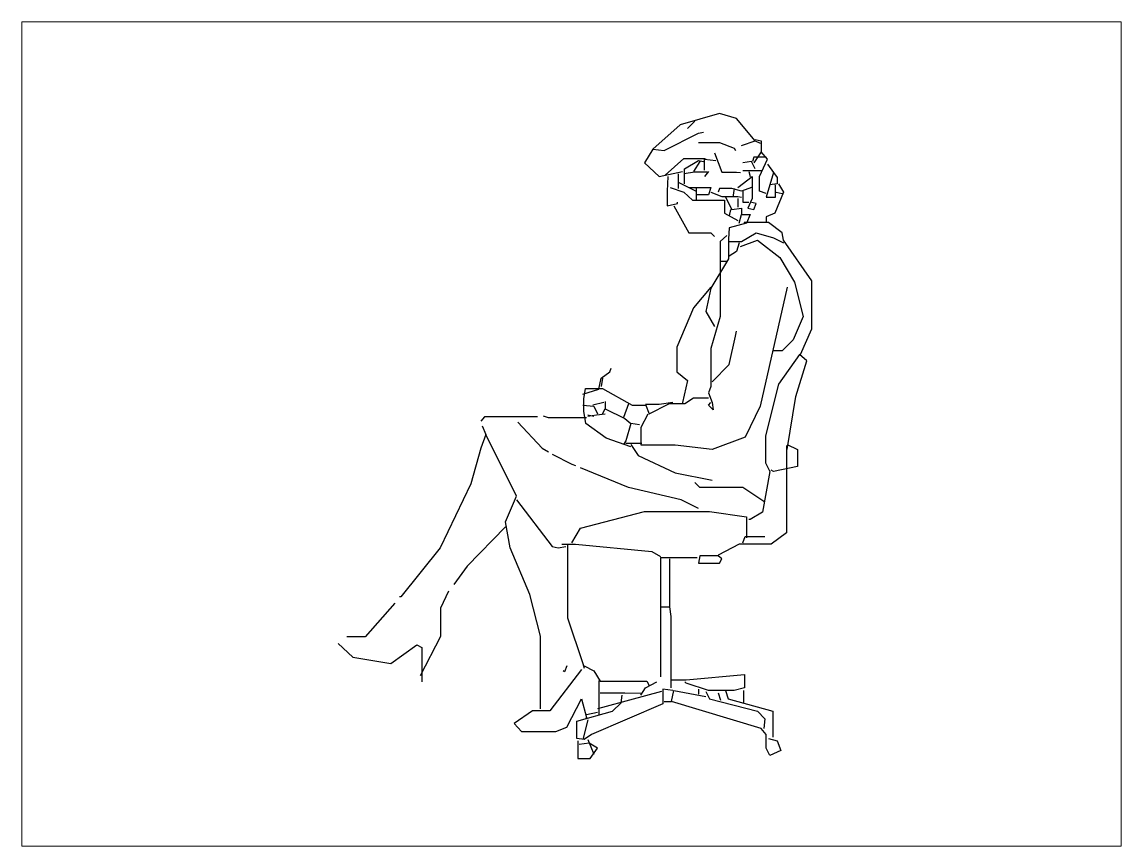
# Paper-space layout 'Drawing499' of a CAD drawing. Header units: millimetres. Extents: x -1 to 637, y 1 to 480.
# The model-space entities are those that its viewports show. They can reach past a viewport. Long polylines and large blocks are cut down to what shows.
import ezdxf

# ---------------------------------------------------------------- set-up
doc = ezdxf.new("R2010")
doc.units = ezdxf.units.MM
doc.layers.add('Standard', color=7, linetype='Continuous')

msp = doc.modelspace()

# ---------------------------------------------------------------- linework, layer by layer
at = {"layer": 'Standard', "linetype": 'Continuous'}
for points in [[(257.379, 387.993), (258.296, 388.326), (257.046, 389.826), (255.879, 390.159), (253.213, 389.409), (251.379, 387.743), (252.129, 387.659), (254.463, 388.826), (254.796, 388.909)], [(254.213, 389.659), (253.713, 389.159)], [(254.463, 388.201), (255.879, 388.201), (256.879, 387.826), (256.963, 387.659)], [(258.296, 388.409), (258.713, 388.326), (258.713, 387.576)], [(258.296, 388.326), (258.629, 388.159)], [(251.379, 387.743), (250.796, 386.826), (251.796, 385.909), (253.379, 386.243)], [(255.546, 387.493), (256.046, 386.201), (257.046, 386.201), (257.296, 386.159)], [(259.046, 387.201), (258.213, 387.201), (258.129, 386.909)], [(259.046, 384.743), (258.588, 384.909), (258.588, 385.909), (259.129, 387.076), (258.713, 387.576), (258.213, 386.826)], [(252.213, 385.993), (253.463, 387.118), (254.879, 387.118), (254.963, 387.076)], [(253.504, 385.409), (253.504, 386.409), (254.463, 386.993), (254.796, 386.909)], [(254.546, 386.909), (254.129, 386.243)], [(254.879, 386.326), (254.879, 387.076), (255.629, 386.993)], [(258.296, 386.409), (258.046, 386.909), (257.463, 386.826)], [(259.129, 386.743), (259.546, 386.159), (259.046, 384.493), (259.671, 384.493), (259.671, 385.326)], [(252.379, 385.909), (252.338, 384.909), (252.338, 383.909), (253.046, 384.076), (253.046, 384.159)], [(253.088, 386.076), (253.088, 385.076)], [(255.046, 386.201), (254.213, 386.201), (253.463, 386.076)], [(255.129, 386.243), (254.879, 385.909)], [(257.129, 385.159), (258.088, 385.909), (258.088, 384.409), (257.796, 383.743), (258.213, 383.659), (258.379, 384.076), (257.963, 384.159)], [(258.796, 386.284), (257.463, 386.284)], [(257.879, 386.243), (257.963, 385.909)], [(259.546, 386.159), (259.796, 385.826), (259.796, 385.409), (259.296, 385.326)], [(252.546, 385.159), (253.463, 384.826), (254.046, 384.284), (256.213, 384.284), (256.213, 383.409), (257.129, 382.909)], [(253.129, 385.493), (253.796, 385.159), (254.296, 384.909)], [(253.796, 385.159), (255.296, 385.159), (255.129, 384.659), (254.379, 384.659)], [(254.296, 385.159), (254.296, 384.326)], [(258.046, 385.159), (257.379, 384.909), (256.713, 385.076), (255.879, 385.076), (255.796, 384.826)], [(256.879, 385.076), (256.796, 384.493)], [(259.879, 385.409), (260.213, 384.826), (259.629, 383.409), (259.046, 383.159), (259.046, 382.826)], [(255.296, 384.826), (256.046, 384.534), (257.129, 384.534), (257.379, 384.493)], [(256.296, 384.493), (256.713, 383.659), (257.379, 383.743), (257.379, 383.326)], [(257.129, 384.409), (257.129, 383.826)], [(257.463, 384.909), (257.463, 384.159), (257.879, 384.159)], [(259.713, 384.826), (260.129, 384.743)], [(252.796, 383.909), (253.796, 382.076), (255.296, 382.076), (255.546, 381.826)], [(256.629, 383.659), (256.546, 383.243)], [(257.213, 382.743), (257.379, 383.326), (257.963, 383.326), (257.713, 382.743), (256.546, 382.409), (256.504, 381.659), (256.504, 380.326), (255.296, 378.326), (254.963, 376.743), (255.546, 375.743)], [(261.379, 373.826), (262.129, 375.576), (262.129, 378.826), (260.213, 381.576), (260.129, 382.076), (259.213, 382.784), (257.546, 382.784), (257.546, 382.743)], [(256.546, 381.493), (257.379, 381.493), (258.379, 382.076), (259.546, 381.743), (260.213, 381.409)], [(256.379, 381.909), (255.921, 381.493), (255.921, 376.409), (255.296, 374.243), (255.296, 371.659), (255.129, 371.243), (255.379, 370.576), (255.463, 370.076), (255.129, 370.409), (255.296, 370.576)], [(257.213, 381.409), (257.046, 380.826), (256.546, 380.493)], [(257.296, 381.159), (258.463, 381.576), (259.963, 380.409), (260.963, 378.743), (261.546, 376.409), (260.879, 374.826), (260.129, 374.076), (259.546, 374.076)], [(255.963, 380.159), (256.379, 380.159)], [(260.463, 378.409), (258.629, 370.326), (257.629, 368.243), (255.379, 367.409), (252.879, 367.701), (250.588, 367.701), (250.588, 368.909), (251.046, 369.826)], [(255.296, 378.409), (254.129, 376.993), (253.004, 374.326), (253.004, 372.659), (253.713, 372.076), (253.379, 370.576), (253.379, 370.493)], [(255.379, 371.993), (256.546, 373.159), (256.963, 375.076), (257.046, 375.409)], [(260.463, 367.409), (261.046, 370.993), (261.796, 373.409), (261.296, 373.826), (259.879, 371.826), (259.004, 368.326), (259.004, 366.493), (259.296, 365.909), (258.796, 363.159), (257.963, 362.659), (257.879, 362.659)], [(246.629, 371.159), (247.713, 371.493), (247.879, 372.243), (248.463, 372.659), (248.546, 372.909)], [(249.879, 367.576), (248.213, 368.159), (246.838, 369.159), (246.692, 369.993), (246.692, 370.826), (246.796, 371.534), (247.963, 371.534), (249.963, 370.409), (250.879, 370.409)], [(247.963, 372.243), (247.879, 371.659)], [(255.129, 370.868), (254.129, 370.868), (253.546, 370.493), (252.463, 370.493)], [(246.629, 370.409), (247.379, 370.326), (247.629, 369.826)], [(248.046, 370.576), (247.296, 370.409)], [(247.963, 369.826), (248.129, 370.159), (249.463, 369.493), (249.879, 369.159)], [(248.129, 370.659), (248.129, 370.159)], [(249.713, 370.493), (249.379, 369.576)], [(252.713, 370.576), (251.796, 370.451), (250.879, 370.451), (251.129, 369.826), (252.463, 370.493), (252.463, 370.576)], [(243.546, 369.618), (239.963, 369.618), (239.713, 369.326)], [(246.879, 369.534), (244.296, 369.534), (243.963, 369.659)], [(246.963, 369.659), (247.546, 369.743), (248.129, 369.826)], [(246.963, 369.743), (247.379, 369.659)], [(239.796, 368.993), (240.046, 368.409)], [(242.213, 369.243), (243.879, 367.493), (244.296, 367.243)], [(250.463, 369.076), (249.879, 369.159), (249.546, 367.993), (249.379, 367.743)], [(243.754, 349.826), (243.754, 354.743), (243.046, 357.576), (241.713, 360.743), (241.379, 362.493), (242.129, 364.243), (240.046, 368.409), (239.713, 367.493), (239.046, 365.076), (236.963, 360.743), (234.296, 357.409), (234.213, 357.409)], [(249.546, 367.826), (250.629, 367.826)], [(244.546, 367.076), (245.879, 366.409), (246.129, 366.326)], [(249.879, 367.743), (250.379, 366.993), (252.879, 365.826), (255.379, 365.326)], [(260.421, 367.659), (260.421, 361.743), (259.379, 360.993), (257.213, 360.993), (255.796, 360.243)], [(260.463, 367.743), (261.171, 367.409), (261.171, 366.243), (259.546, 365.909), (259.379, 365.993)], [(254.463, 363.409), (253.296, 363.993), (249.713, 364.826), (246.463, 366.159)], [(258.963, 363.826), (257.463, 364.826), (254.546, 364.826), (254.213, 365.159)], [(242.129, 363.993), (244.546, 360.826), (244.963, 360.743), (245.463, 360.826)], [(245.879, 361.076), (246.463, 362.076), (250.796, 363.201), (255.213, 363.201), (257.713, 362.826), (257.713, 361.409)], [(241.379, 362.159), (238.796, 359.493), (237.879, 358.243)], [(257.463, 361.076), (257.629, 361.493), (258.963, 361.493)], [(245.213, 360.993), (246.129, 360.993), (251.296, 360.493), (251.879, 360.159)], [(245.588, 360.993), (245.588, 355.993), (246.629, 352.909), (246.713, 352.576)], [(251.921, 351.993), (251.921, 360.076), (254.379, 360.076)], [(252.504, 359.993), (252.504, 356.743), (252.588, 356.076), (252.588, 351.243)], [(255.796, 360.201), (254.546, 360.201), (254.463, 359.701), (255.879, 359.701), (256.046, 359.993), (255.796, 360.201)], [(235.629, 352.076), (237.004, 354.743), (237.004, 356.659), (237.546, 357.826)], [(233.879, 356.993), (231.879, 354.701), (230.629, 354.701)], [(251.963, 356.743), (252.463, 356.743)], [(230.046, 354.243), (231.046, 353.326), (233.629, 352.909), (235.379, 354.159), (235.713, 353.993), (235.713, 351.659)], [(246.546, 352.493), (244.379, 349.701), (243.213, 349.701), (241.963, 348.826), (242.463, 348.284), (244.796, 348.284), (245.546, 348.576), (246.546, 350.493), (246.879, 349.243), (246.796, 349.159)], [(245.546, 352.743), (245.379, 352.326), (245.296, 352.409)], [(246.713, 352.743), (247.379, 352.409), (247.796, 351.701), (250.963, 351.701), (251.129, 351.409)], [(247.713, 351.743), (247.713, 349.493), (247.713, 349.409)], [(250.546, 350.743), (250.879, 351.243), (251.629, 351.659)], [(252.629, 351.784), (253.629, 351.784), (257.588, 352.159), (257.588, 351.243), (256.879, 351.076), (255.129, 351.076), (253.629, 351.576), (253.546, 351.659)], [(252.713, 351.076), (252.046, 351.159), (252.046, 350.159), (247.213, 348.076), (246.713, 347.743), (246.213, 347.826), (246.213, 348.993), (248.629, 349.659), (249.213, 350.243), (249.296, 350.743)], [(251.963, 350.993), (249.796, 350.409), (247.963, 349.909), (247.629, 349.826)], [(250.546, 350.868), (249.463, 350.888), (247.796, 350.888)], [(259.213, 347.826), (259.796, 347.659), (260.046, 346.993), (259.296, 346.659), (259.046, 347.159), (259.046, 348.076), (258.713, 348.493), (252.629, 350.326), (252.796, 351.076), (254.963, 350.659)], [(254.463, 351.159), (254.463, 350.826)], [(254.963, 350.993), (255.213, 350.493), (258.463, 349.659), (258.963, 349.159), (258.879, 348.493)], [(255.796, 350.909), (255.963, 350.409)], [(256.296, 351.076), (256.463, 350.493), (259.504, 349.659), (259.504, 347.909)], [(257.504, 351.076), (257.504, 350.243)], [(252.129, 350.326), (252.629, 350.326)], [(247.629, 349.576), (246.879, 349.409)], [(246.963, 349.076), (246.629, 347.743)], [(246.963, 347.743), (247.379, 346.743)], [(246.296, 347.659), (246.296, 346.451), (247.129, 346.451), (247.629, 347.159), (247.046, 347.493), (246.379, 347.409)]]:
    msp.add_lwpolyline(points, dxfattribs=at)

psp = doc.layouts.new('Drawing499')

# ---------------------------------------------------------------- viewports
at = {"layer": '0'}
psp.add_viewport(center=(317.53, 240.73), size=(637.98, 478.4851), view_center_point=(245.858, 368.449), view_height=55.84059, dxfattribs=at)

doc.saveas('drawing.dxf')
